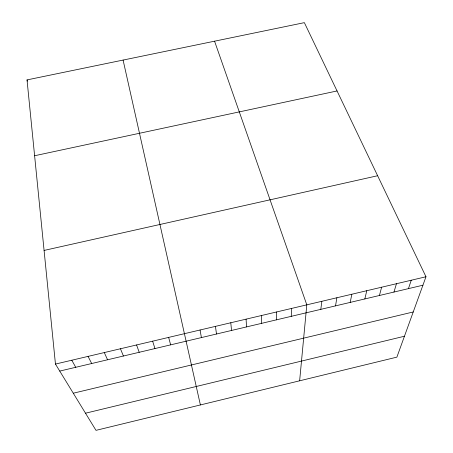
<?xml version="1.0" encoding="UTF-8"?>
<svg xmlns="http://www.w3.org/2000/svg" width="453" height="453" viewBox="0 0 453 453"><rect width="100%" height="100%" fill="white"/><g stroke="black" fill="none" stroke-linecap="round" stroke-linejoin="round"><path stroke-width="0.68" d="M276.381 319.858L276.54 311.975M291.234 316.341L291.692 308.402M299.637 380.803L306.8 304.846L214.563 41.189M320.809 309.348L321.856 301.296M335.531 305.871L336.873 297.757M350.209 302.4L351.839 294.235M364.841 298.94L366.76 290.718M379.427 295.492L381.63 287.213M393.968 292.055L396.46 283.72M408.464 288.623L411.239 280.231M425.979 276.76L396.885 357.14L95.996 430.35L55.453 364.076L27.021 79.904L304.365 22.65L425.979 276.76L55.453 364.076M85.509 413.21L404.45 336.239M73.278 393.215L413.238 311.964M59.739 371.081L422.921 285.209M44.083 250.43L377.626 175.736M34.609 155.741L337.055 90.957M71.784 360.226L75.736 367.298M88.058 356.392L91.682 363.527M104.286 352.564L107.571 359.773M120.453 348.759L123.414 356.024M27.021 79.904L27.503 81.161M136.574 344.96L139.207 352.292M152.638 341.171L154.949 348.567M168.652 337.4L170.639 344.858M123.086 60.073L200.396 404.948M200.056 329.999L201.409 337.581M215.447 326.37L216.494 334.014M230.792 322.757L231.534 330.458M246.087 319.15L246.528 326.913M261.336 315.56L261.477 323.38"/></g></svg>
